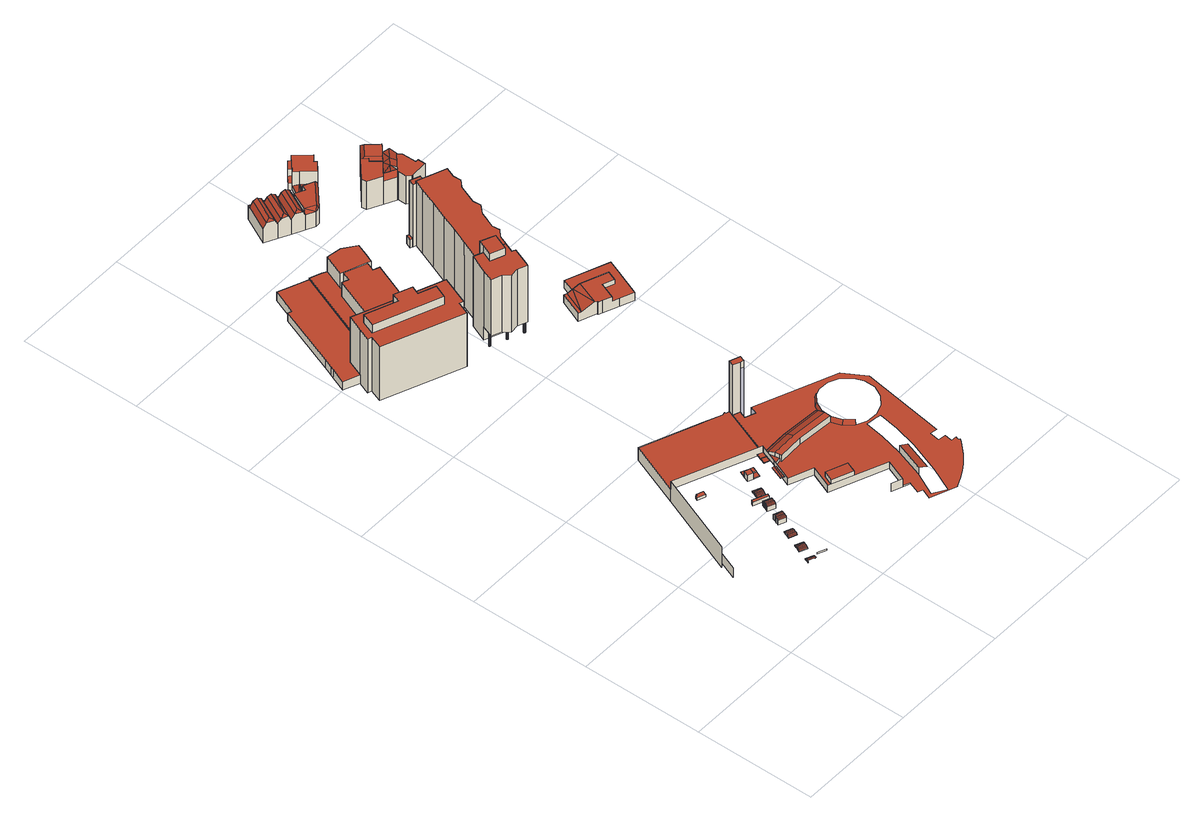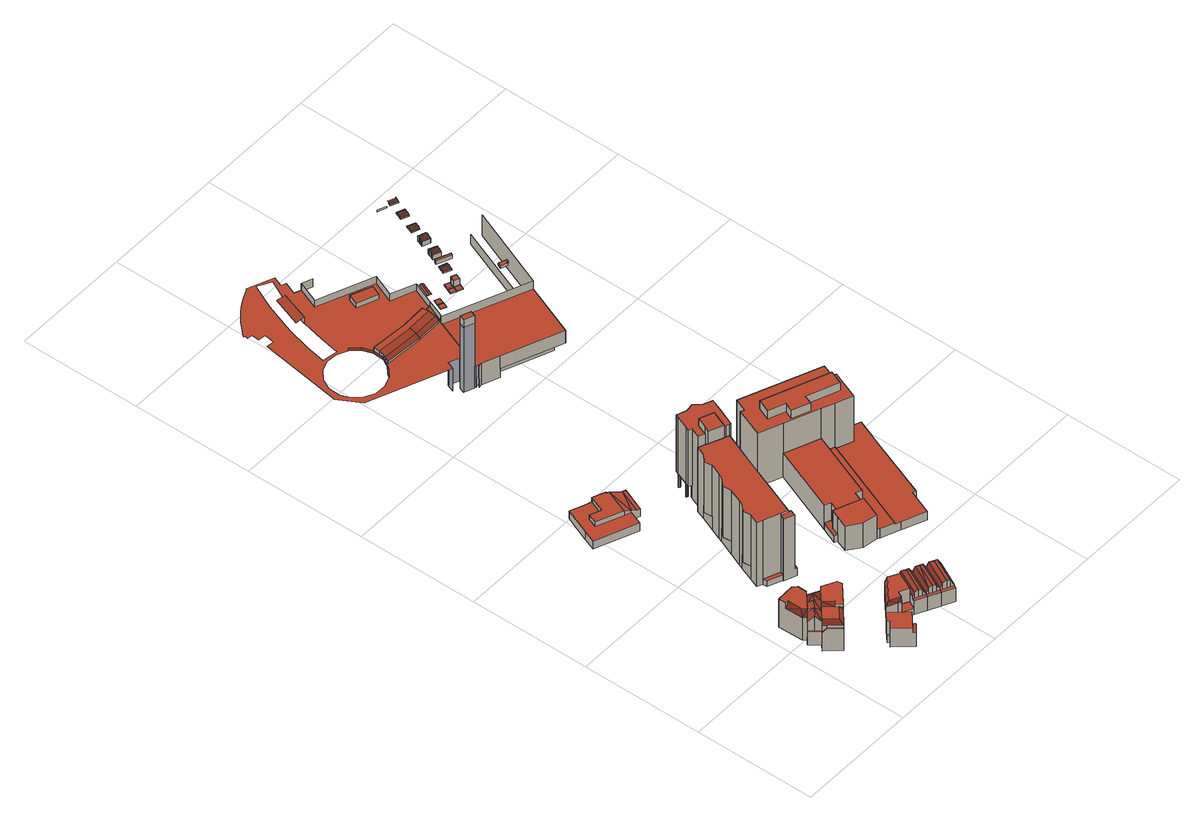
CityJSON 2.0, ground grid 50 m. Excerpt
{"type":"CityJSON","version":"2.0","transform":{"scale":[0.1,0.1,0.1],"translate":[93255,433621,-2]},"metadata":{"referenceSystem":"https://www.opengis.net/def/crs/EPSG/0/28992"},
"CityObjects":{
"building1":{"type":"Building","attributes":{"measuredHeight":21.9},"children":["building1-1","building1-2","building1-3","building1-4","building1-5","building1-6"],"geometry":[{"type":"MultiSurface","lod":"2","boundaries":[[[0,1,2,3]],[[4,2,1,5]],[[6,4,5,7]],[[8,6,7,9]],[[10,8,9,11]],[[1,12,13,5]],[[5,13,14,7]],[[7,14,15,9]],[[9,15,16,11]],[[17,10,11,16]],[[18,19,14,13]],[[19,20,15,14]],[[20,17,16,15]],[[21,22,23,24]],[[22,25,26,23]],[[25,27,28,26]],[[27,29,30,28]],[[31,30,29,32]],[[33,21,24,34]],[[21,33,35,22]],[[36,31,32,37]],[[22,35,38,25]],[[39,36,37,40]],[[25,38,41,27]],[[42,39,40,43]],[[27,41,44,29]],[[29,44,45,32]],[[35,33,34,46]],[[32,45,47,37]],[[48,49,50,51]],[[38,35,46,52]],[[37,47,53,40]],[[41,38,52,54]],[[40,53,55,43]],[[56,42,43,55]],[[44,41,54,57]],[[57,58,45,44]],[[58,59,47,45]],[[59,60,53,47]],[[60,56,55,53]],[[61,62,63,64]],[[62,65,66,63]],[[65,67,68,66]],[[69,70,71,72,73]],[[67,74,75,68]],[[76,75,74,77]],[[78,61,64,79]],[[61,78,80,62]],[[81,76,77,82]],[[62,80,83,65]],[[84,81,82,85]],[[65,83,86,67]],[[87,84,85,88]],[[67,86,89,74]],[[74,89,90,77]],[[80,78,79,91]],[[77,90,92,82]],[[83,80,91,93]],[[82,92,94,85]],[[86,83,93,95]],[[85,94,96,88]],[[97,87,88,96]],[[89,86,95,98]],[[98,99,90,89]],[[99,100,92,90]],[[100,101,94,92]],[[101,97,96,94]],[[102,103,104,105]],[[103,106,107,104]],[[106,108,109,107]],[[110,111,112,113]],[[108,114,115,109]],[[116,115,114,117]],[[111,118,119,112]],[[120,102,105,121]],[[102,120,122,103]],[[123,116,117,124]],[[118,125,126,119]],[[103,122,127,106]],[[128,110,113,129]],[[130,123,124,131]],[[106,127,132,108]],[[118,111,110,128,133,125]],[[134,130,131,135]],[[136,137,138,139]],[[108,132,140,114]],[[114,140,141,117]],[[122,120,121,142]],[[117,141,143,124]],[[127,122,142,144]],[[125,133,145,126]],[[124,143,146,131]],[[132,127,144,147]],[[131,146,148,135]],[[149,134,135,148]],[[140,132,147,150]],[[133,128,129,145]],[[150,151,141,140]],[[151,152,143,141]],[[152,153,146,143]],[[153,149,148,146]],[[154,155,156,157]],[[155,158,159,156]],[[158,160,161,159]],[[160,162,163,161]],[[164,165,166,167]],[[168,163,162,169]],[[170,154,157,171]],[[154,170,172,155]],[[173,168,169,174]],[[155,172,175,158]],[[176,173,174,177]],[[158,175,178,160]],[[179,176,177,180]],[[160,178,181,162]],[[162,181,182,169]],[[172,170,171,183]],[[169,182,184,174]],[[175,172,183,185]],[[174,184,186,177]],[[178,175,185,187]],[[165,188,189,166]],[[177,186,190,180]],[[191,179,180,190]],[[181,178,187,192]],[[189,193,167,166]],[[192,194,182,181]],[[195,164,167,193]],[[194,196,184,182]],[[196,197,186,184]],[[197,191,190,186]],[[198,199,200,201]],[[199,202,203,200]],[[202,204,205,203]],[[204,206,207,205]],[[208,207,206,209]],[[210,198,201,211]],[[188,195,193,189]],[[198,210,212,199]],[[213,208,209,214]],[[199,212,215,202]],[[216,213,214,217]],[[202,215,218,204]],[[219,216,217,220]],[[204,218,221,206]],[[206,221,222,209]],[[212,210,211,223]],[[209,222,224,214]],[[215,212,223,225]],[[214,224,226,217]],[[218,215,225,227]],[[217,226,228,220]],[[69,229,230,70]],[[231,219,220,228]],[[221,218,227,232]],[[232,233,222,221]],[[233,234,224,222]],[[234,235,226,224]],[[235,231,228,226]],[[236,237,238,239]],[[240,236,239,241]],[[237,236,240,242]],[[237,242,243,238]],[[244,245,246,247]],[[242,240,241,243]],[[248,244,247,249]],[[250,251,252,253]],[[251,254,255,252]],[[245,244,248,256]],[[253,252,255,257]],[[245,256,258,246]],[[256,248,249,258]],[[259,260,261,262]],[[263,250,253,257]],[[254,263,257,255]],[[264,259,262,265]],[[266,260,259,264]],[[260,266,267,261]],[[268,269,270]],[[266,264,265,267]],[[269,268,271]],[[69,73,272,273,274]],[[275,276,270,269]],[[275,269,271,277]],[[278,276,275]],[[275,277,278]],[[279,280,281,282,283]],[[284,280,279,285]],[[286,287,288,289]],[[287,290,291,288]],[[292,284,285,293]],[[288,291,294,289]],[[295,296,297,298]],[[299,286,289,294]],[[300,295,298,301]],[[290,299,294,291]],[[295,300,302,296]],[[303,136,139,304]],[[296,302,305,297]],[[306,307,308,309]],[[302,300,301,305]],[[229,310,311,230]],[[281,312,313,282]],[[314,283,282,315]],[[307,316,317,308]],[[282,313,318,319,320,315]],[[321,322,313,312,323]],[[322,324,318,313]],[[319,318,324,325]],[[326,327,315,320]],[[317,328,309,308]],[[315,327,273,272,314]],[[320,319,325,329]],[[330,292,293,331]],[[332,306,309,328]],[[333,334,335,336,337]],[[316,332,328,317]],[[323,338,339,321]],[[329,340,341,326,320]],[[324,342,343,325]],[[229,69,274,344,345,346,347,348,349,310]],[[325,343,340,329]],[[337,350,351,333]],[[273,352,344,274]],[[333,330,331,334]],[[353,303,304,354]],[[322,321,339,355,356,342,324]],[[349,357,358,311,310]],[[359,353,354,360]],[[358,361,362,311]],[[363,359,360,364]],[[365,363,364,366]],[[367,361,358,357]],[[368,365,366,369]],[[361,367,370,362]],[[370,367,357,349,348]],[[371,370,348,347]],[[372,371,347,346]],[[373,374,345,344]],[[375,368,369,372]],[[376,377,373,344,352]],[[372,346,345,374,375]],[[378,377,376,379]],[[380,381,382,383]],[[384,378,379,385]],[[383,382,386,387]],[[355,339,338,388]],[[343,389,390,340]],[[391,341,340,390]],[[392,384,385,393]],[[394,389,343,342,356]],[[395,396,388,338,323,312,281,280,284,292,330,333,351,397,398,399,400,401,402,403,404,405,406,407,408,409,410,411,412,413,414,415,416,417,418,419,420,421,422,423,393,385,379,376,352,273,327,326,341,391,424,425,426,427,428,429,430,431,432,433,434,435,436,437],[438,439,440,441,381,380,442,443,444,445,446,447],[332,316,307,306]],[[448,388,396,449]],[[388,450,356,355]],[[450,388,448,451,425]],[[450,425,394,356]],[[449,396,395,452]],[[425,424,389,394]],[[424,391,390,389]],[[453,426,425,451]],[[454,427,426,453]]],"semantics":{"surfaces":[{"type":"WallSurface"},{"type":"RoofSurface"},{"type":"GroundSurface"},{"type":"ClosureSurface"}],"values":[0,0,0,0,0,1,1,1,1,0,0,0,0,0,0,0,0,0,0,1,0,1,0,1,0,1,1,0,1,0,0,1,0,1,0,0,0,0,0,0,0,0,0,0,0,0,0,1,0,1,0,1,0,1,1,0,1,0,1,0,1,0,0,0,0,0,0,0,0,0,0,0,0,0,0,1,0,0,1,0,0,1,1,0,0,1,1,0,1,0,0,1,0,1,0,0,0,0,0,0,0,0,0,0,0,0,0,0,1,0,1,0,1,0,1,1,0,1,0,1,0,0,1,0,0,1,0,0,0,0,0,0,0,0,0,0,0,0,1,0,1,0,1,0,1,1,0,1,0,1,0,1,0,0,0,0,0,0,0,0,0,1,0,0,0,0,0,0,1,1,0,0,0,0,0,0,1,0,0,0,0,0,1,1,0,0,0,0,0,0,0,1,0,0,0,0,1,0,0,0,0,0,0,0,0,1,0,0,0,0,1,0,0,0,0,0,0,0,0,1,1,1,0,0,0,0,1,0,0,0,0,0,2,0,0,0,3,3,3,0,3,3,3,0,3,1,0,1,0,3,1,1,1,0,1,0,1,0,0,1,1]}}]},
"building1-1":{"type":"BuildingInstallation","parents":["building1"],"geometry":[{"type":"MultiSurface","lod":"2","boundaries":[[[56,42,43,55]],[[59,60,53,47]],[[57,58,45,44]],[[22,25,26,23]],[[27,29,30,28]],[[44,41,54,57]],[[25,27,28,26]],[[41,38,52,54]],[[38,35,46,52]],[[35,33,34,46]],[[21,22,23,24]],[[33,21,24,34]],[[58,59,47,45]],[[31,30,29,32]],[[60,56,55,53]],[[36,31,32,37]],[[42,39,40,43]],[[39,36,37,40]],[[27,41,44,29]],[[37,47,53,40]],[[32,45,47,37]],[[29,44,45,32]],[[25,38,41,27]],[[21,33,35,22]],[[40,53,55,43]],[[22,35,38,25]]],"semantics":{"surfaces":[{"type":"WallSurface"},{"type":"RoofSurface"}],"values":[0,0,0,0,0,0,0,0,0,0,0,0,0,0,0,0,0,0,1,1,1,1,1,1,1,1]}}]},
"building1-2":{"type":"BuildingInstallation","parents":["building1"],"geometry":[{"type":"MultiSurface","lod":"2","boundaries":[[[101,97,96,94]],[[99,100,92,90]],[[76,75,74,77]],[[83,80,91,93]],[[80,78,79,91]],[[100,101,94,92]],[[67,74,75,68]],[[89,86,95,98]],[[61,62,63,64]],[[81,76,77,82]],[[98,99,90,89]],[[65,67,68,66]],[[86,83,93,95]],[[78,61,64,79]],[[87,84,85,88]],[[62,65,66,63]],[[84,81,82,85]],[[97,87,88,96]],[[65,83,86,67]],[[62,80,83,65]],[[85,94,96,88]],[[82,92,94,85]],[[74,89,90,77]],[[67,86,89,74]],[[61,78,80,62]],[[77,90,92,82]]],"semantics":{"surfaces":[{"type":"WallSurface"},{"type":"RoofSurface"}],"values":[0,0,0,0,0,0,0,0,0,0,0,0,0,0,0,0,0,0,1,1,1,1,1,1,1,1]}}]},
"building1-3":{"type":"BuildingInstallation","parents":["building1"],"geometry":[{"type":"MultiSurface","lod":"2","boundaries":[[[130,123,124,131]],[[116,115,114,117]],[[103,106,107,104]],[[149,134,135,148]],[[150,151,141,140]],[[127,122,142,144]],[[153,149,148,146]],[[152,153,146,143]],[[140,132,147,150]],[[123,116,117,124]],[[151,152,143,141]],[[108,114,115,109]],[[106,108,109,107]],[[132,127,144,147]],[[122,120,121,142]],[[120,102,105,121]],[[134,130,131,135]],[[102,103,104,105]],[[131,146,148,135]],[[124,143,146,131]],[[117,141,143,124]],[[114,140,141,117]],[[108,132,140,114]],[[106,127,132,108]],[[103,122,127,106]],[[102,120,122,103]]],"semantics":{"surfaces":[{"type":"WallSurface"},{"type":"RoofSurface"}],"values":[0,0,0,0,0,0,0,0,0,0,0,0,0,0,0,0,0,0,1,1,1,1,1,1,1,1]}}]},
"building1-4":{"type":"BuildingInstallation","parents":["building1"],"geometry":[{"type":"MultiSurface","lod":"2","boundaries":[[[197,191,190,186]],[[176,173,174,177]],[[172,170,171,183]],[[196,197,186,184]],[[154,155,156,157]],[[179,176,177,180]],[[158,160,161,159]],[[175,172,183,185]],[[191,179,180,190]],[[181,178,187,192]],[[194,196,184,182]],[[168,163,162,169]],[[160,162,163,161]],[[178,175,185,187]],[[155,158,159,156]],[[170,154,157,171]],[[173,168,169,174]],[[192,194,182,181]],[[158,175,178,160]],[[160,178,181,162]],[[177,186,190,180]],[[154,170,172,155]],[[169,182,184,174]],[[162,181,182,169]],[[155,172,175,158]],[[174,184,186,177]]],"semantics":{"surfaces":[{"type":"WallSurface"},{"type":"RoofSurface"}],"values":[0,0,0,0,0,0,0,0,0,0,0,0,0,0,0,0,0,0,1,1,1,1,1,1,1,1]}}]},
"building1-5":{"type":"BuildingInstallation","parents":["building1"],"geometry":[{"type":"MultiSurface","lod":"2","boundaries":[[[219,216,217,220]],[[212,210,211,223]],[[233,234,224,222]],[[204,206,207,205]],[[208,207,206,209]],[[232,233,222,221]],[[221,218,227,232]],[[215,212,223,225]],[[210,198,201,211]],[[202,204,205,203]],[[218,215,225,227]],[[235,231,228,226]],[[198,199,200,201]],[[231,219,220,228]],[[213,208,209,214]],[[216,213,214,217]],[[234,235,226,224]],[[199,202,203,200]],[[214,224,226,217]],[[217,226,228,220]],[[198,210,212,199]],[[202,215,218,204]],[[204,218,221,206]],[[209,222,224,214]],[[206,221,222,209]],[[199,212,215,202]]],"semantics":{"surfaces":[{"type":"WallSurface"},{"type":"RoofSurface"}],"values":[0,0,0,0,0,0,0,0,0,0,0,0,0,0,0,0,0,0,1,1,1,1,1,1,1,1]}}]},
"building1-6":{"type":"BuildingInstallation","parents":["building1"],"geometry":[{"type":"MultiSurface","lod":"2","boundaries":[[[275,277,278]],[[268,269,270]],[[278,276,275]],[[269,268,271]],[[275,276,270,269]],[[275,269,271,277]]],"semantics":{"surfaces":[{"type":"WallSurface"},{"type":"RoofSurface"}],"values":[0,0,0,0,1,1]}}]},
"building2":{"type":"Building","attributes":{"measuredHeight":29.9,"yearOfConstruction":2011},"address":[{"CountryName":"Nederland","LocalityName":"Rotterdam","ThoroughfareNumber":"111","ThoroughfareName":"Zuidplein","PostalCode":"3083CN"}],"children":["building2-1","building2-2","building2-3","building2-4"]},
"building2-1":{"type":"BuildingPart","parents":["building2"],"geometry":[{"type":"Solid","lod":"2","boundaries":[[[[455,456,457,458]],[[459,460,461,462,463]],[[464,465,466,467,468]],[[469,461,460,470]],[[471,472,455,458,473]],[[474,475,476,477,478]],[[478,473,458,474]],[[479,480,481,482]],[[456,479,482,457]],[[463,472,471,459]],[[465,483,484,466]],[[474,484,483,475]],[[485,486,469,470,487]],[[487,477,476,485]],[[484,474,458,457,482,481,467,466]],[[478,477,487,470,460,459,471,473]],[[488,464,468,489,490,491,492,493,462,461,469,486,494,495]],[[464,488,483,465]],[[475,483,488,495]],[[485,476,494,486]],[[462,493,472,463]],[[455,472,493,492]],[[492,491,456,455]],[[491,490,479,456]],[[480,489,468,467,481]],[[476,475,495,494]],[[490,489,480,479]]]],"semantics":{"surfaces":[{"type":"WallSurface"},{"type":"RoofSurface"},{"type":"GroundSurface"},{"type":"ClosureSurface"}],"values":[[0,0,0,0,0,0,0,0,0,0,0,0,0,0,1,1,2,3,3,3,3,3,3,3,3,3,3]]}}]},
"building2-2":{"type":"BuildingPart","parents":["building2"],"geometry":[{"type":"Solid","lod":"2","boundaries":[[[[465,483,488,464]],[[496,486,485,497]],[[497,465,464,496]],[[485,476,475,483,465,497]],[[486,496,464,488,495,494]],[[494,495,475,476]],[[495,488,483,475]],[[486,494,476,485]]]],"semantics":{"surfaces":[{"type":"ClosureSurface"},{"type":"WallSurface"},{"type":"RoofSurface"},{"type":"GroundSurface"}],"values":[[0,1,1,2,3,0,0,0]]}}]},
"building2-3":{"type":"BuildingPart","parents":["building2"],"geometry":[{"type":"Solid","lod":"2","boundaries":[[[[462,498,499,463]],[[500,501,502,503]],[[501,504,505,502]],[[504,506,507,505]],[[506,508,509,507]],[[510,511,512,513,514,515,516]],[[514,517,518,515]],[[519,500,503,520]],[[516,521,522,510]],[[517,519,520,518]],[[512,499,498,513]],[[523,509,508,524]],[[520,503,502,505,507,509,523,525,521,516,515,518]],[[456,455,472,463,499,512,511,510,522,480,479]],[[462,493,492,491,490,489,526,527,524,508,506,504,501,500,519,517,514,513,498]],[[463,472,493,462]],[[489,480,522,521,526]],[[479,480,489,490]],[[521,525,527,526]],[[525,523,524,527]],[[455,456,491,492]],[[492,493,472,455]],[[456,479,490,491]]]],"semantics":{"surfaces":[{"type":"WallSurface"},{"type":"RoofSurface"},{"type":"GroundSurface"},{"type":"ClosureSurface"}],"values":[[0,0,0,0,0,0,0,0,0,0,0,0,1,1,2,3,3,3,3,3,3,3,3]]}}]},
"building2-4":{"type":"BuildingPart","parents":["building2"],"geometry":[{"type":"Solid","lod":"2","boundaries":[[[[528,529,530,531]],[[532,533,534,468,467]],[[535,522,521,525,536]],[[537,481,480,522,535]],[[467,481,537,532]],[[538,539,540,541]],[[533,542,543,534]],[[544,528,531,545]],[[546,523,524,547,548]],[[525,523,546,536]],[[549,550,551,552]],[[553,554,555,556]],[[545,557,558,544]],[[556,558,557,553]],[[559,560,561,562]],[[542,559,562,543]],[[541,548,547,538]],[[554,551,550,555]],[[529,549,552,530]],[[560,540,539,561]],[[532,537,535,536,546,548,541,540,560,559,542,533],[528,544,558,556,555,550,549,529]],[[530,552,551,554,553,557,545,531]],[[543,562,561,539,538,547,524,527,526,489,468,534]],[[526,527,525,521]],[[481,467,468,489,480]],[[527,524,523,525]],[[522,480,489,526,521]]]],"semantics":{"surfaces":[{"type":"WallSurface"},{"type":"RoofSurface"},{"type":"GroundSurface"},{"type":"ClosureSurface"}],"values":[[0,0,0,0,0,0,0,0,0,0,0,0,0,0,0,0,0,0,0,0,1,1,2,3,3,3,3]]}}]},
"building3":{"type":"Building","attributes":{"measuredHeight":40.85,"yearOfConstruction":1978},"address":[{"CountryName":"Nederland","LocalityName":"Rotterdam","ThoroughfareNumber":"405-481","ThoroughfareName":"Zuidplein Hoog","PostalCode":"3083BE"}],"children":["building3-1"]},
"building3-1":{"type":"BuildingPart","attributes":{"measuredHeight":35.2},"parents":["building3"],"geometry":[{"type":"Solid","lod":"2","boundaries":[[[[345,344,352,563,564,565]],[[566,567,568,569,570]],[[571,572,563,352,376]],[[571,569,568,572]],[[564,567,566,565]],[[572,568,567,564,563]],[[573,574,377,373,374]],[[574,573,566,570]],[[570,569,571,376,377,574]],[[374,373,344,345]],[[345,565,566,573,374]],[[352,344,373,377,376]]]],"semantics":{"surfaces":[{"type":"WallSurface"},{"type":"RoofSurface"},{"type":"GroundSurface"},{"type":"ClosureSurface"}],"values":[[0,0,0,0,0,1,2,3,3,3,3,3]]}}]},
"building4":{"type":"Building","attributes":{"measuredHeight":37.04,"yearOfConstruction":1990},"address":[{"CountryName":"Nederland","LocalityName":"Rotterdam","ThoroughfareNumber":"380-552","ThoroughfareName":"Wevershoekstraat","PostalCode":"3083CZ"}],"children":["building4-1","building4-2","building4-3","building4-4"]},
"building4-1":{"type":"BuildingPart","attributes":{"measuredHeight":37.04},"parents":["building4"],"geometry":[{"type":"Solid","lod":"2","boundaries":[[[[575,576,577,578]],[[579,580,575,578,581,582]],[[583,580,579,584]],[[576,585,586,587,588,577]],[[585,589,590,586]],[[589,583,584,590]],[[580,583,589,585,576,575]],[[591,592,593,594,595,596]],[[587,586,590,592,591]],[[588,596,595,581,578,577]],[[584,579,582,594,593]],[[595,594,582,581]],[[593,592,590,584]],[[591,596,588,587]]]],"semantics":{"surfaces":[{"type":"WallSurface"},{"type":"RoofSurface"},{"type":"GroundSurface"},{"type":"ClosureSurface"}],"values":[[0,0,0,0,0,0,1,2,3,3,3,3,3,3]]}}]},
"building4-2":{"type":"BuildingPart","attributes":{"measuredHeight":31.06},"parents":["building4"],"geometry":[{"type":"Solid","lod":"2","boundaries":[[[[597,598,599]],[[600,601,602]],[[603,604,605]],[[606,607,603,605]],[[608,609,601,600]],[[610,611,597,599]],[[599,612,613,614,610]],[[597,611,615,616,617]],[[616,615,608,600,618]],[[601,609,619,620,621]],[[605,622,620,619,606]],[[623,624,603,607,625]],[[626,627,614,613,628]],[[629,630,631,632,633,634]],[[633,635,636,634]],[[637,638,639,640,641]],[[635,642,643,636]],[[642,638,637,643]],[[621,644,602,601]],[[644,618,600,602]],[[624,645,604,603]],[[631,646,647,648,632]],[[649,647,646,650]],[[617,651,598,597]],[[651,612,599,598]],[[645,622,605,604]],[[629,637,641,630]],[[652,581,578,653]],[[623,625,654,655,656]],[[650,657,656,655,649]],[[658,657,650,659]],[[660,627,626,661]],[[588,626,628,577]],[[640,639,662,663,664]],[[662,665,666,663]],[[665,667,668,666]],[[667,669,670,668]],[[669,671,672,670]],[[652,653,672,671,673,674]],[[673,675,676,674]],[[664,658,659,640]],[[657,658,664,663,666,668,670,672,653,578,577,628,613,612,651,617,616,618,644,621,620,622,645,624,623,656]],[[587,661,626,588]],[[581,652,674,676,582]],[[659,650,646,631,630,641,640]],[[634,636,643,637,629]],[[614,627,660,591,596,595,594,675,673,671,669,667,665,662,639,638,642,635,633,632,648,677,654,625,607,606,619,609,608,615,611,610]],[[654,677,649,655]],[[677,648,647,649]],[[591,660,661,587]],[[596,591,587,588]],[[581,595,596,588,577,578]],[[594,595,581,582]],[[675,594,582,676]]]],"semantics":{"surfaces":[{"type":"OuterCeilingSurface"},{"type":"WallSurface"},{"type":"RoofSurface"},{"type":"GroundSurface"},{"type":"ClosureSurface"}],"values":[[0,0,0,1,1,1,1,1,1,1,1,1,1,1,1,1,1,1,1,1,1,1,1,1,1,1,1,1,1,1,1,1,1,1,1,1,1,1,1,1,1,2,2,2,2,2,3,4,4,4,4,4,4,4]]}}]},
"building4-3":{"type":"BuildingPart","attributes":{"measuredHeight":2.63},"parents":["building4"],"geometry":[{"type":"Solid","lod":"2","boundaries":[[[[677,654,655,649]],[[654,678,679,655]],[[678,648,647,679]],[[655,679,647,649]],[[654,677,648,678]],[[648,677,649,647]]]],"semantics":{"surfaces":[{"type":"ClosureSurface"},{"type":"WallSurface"},{"type":"RoofSurface"},{"type":"GroundSurface"}],"values":[[0,1,1,2,3,0]]}}]},
"building4-4":{"type":"BuildingPart","attributes":{"measuredHeight":33.72},"parents":["building4"],"geometry":[{"type":"Solid","lod":"2","boundaries":[[[[680,681,682,683,684,685,686,687,688,689,690,691,692,693,694],[695,696,697,698,699,700,701,702,703,704],[705,706,707,708,709,710,711,712,713,714],[715,716,717,718,719,720,721,722,723,724],[725,726,727,728,729,730,731,732,733,734]],[[661,735,736,684,737,660]],[[738,739,701,700]],[[740,741,720,719]],[[741,742,721,720]],[[742,743,722,721]],[[744,745,714,713]],[[745,746,705,714]],[[743,747,723,722]],[[747,748,724,723]],[[748,749,715,724]],[[749,750,716,715]],[[750,751,717,716]],[[751,752,718,717]],[[752,740,719,718]],[[753,754,707,706]],[[755,756,709,708]],[[757,758,711,710]],[[759,744,713,712]],[[760,761,726,725]],[[761,762,727,726]],[[763,764,731,730]],[[765,766,729,728]],[[766,763,730,729]],[[767,768,733,732]],[[769,770,698,697]],[[771,772,703,702]],[[773,769,697,696]],[[774,775,683,682]],[[775,737,684,683]],[[586,735,661,587]],[[764,767,732,731]],[[768,776,734,733]],[[770,777,699,698]],[[778,779,686,685]],[[779,780,687,686]],[[780,781,688,687]],[[777,738,700,699]],[[739,771,702,701]],[[782,783,695,704]],[[783,773,696,695]],[[784,785,691,690]],[[786,787,694,693]],[[787,788,680,694]],[[789,790,676,675,791]],[[791,792,793,789]],[[582,676,790,579]],[[794,784,690,689]],[[785,795,692,691]],[[788,796,681,680]],[[796,774,682,681]],[[736,778,685,684]],[[781,794,689,688]],[[693,797,793,792,786]],[[795,797,693,692]],[[772,782,704,703]],[[746,753,706,705]],[[754,755,708,707]],[[756,757,710,709]],[[758,759,712,711]],[[776,760,725,734]],[[762,765,728,727]],[[795,785,784,794,781,780,779,778,736,735,586,590,584,579,790,789,793,797]],[[594,593,592,591,660,737,775,774,796,788,787,786,792,791,675]],[[744,759,758,757,756,755,754,753,746,745]],[[783,782,772,771,739,738,777,770,769,773]],[[776,768,767,764,763,766,765,762,761,760]],[[740,752,751,750,749,748,747,743,742,741]],[[584,593,594,582,579]],[[590,586,587,591,592]],[[594,675,676,582]],[[660,591,587,661]],[[592,593,584,590]]]],"semantics":{"surfaces":[{"type":"OuterCeilingSurface"},{"type":"WallSurface"},{"type":"RoofSurface"},{"type":"GroundSurface"},{"type":"ClosureSurface"}],"values":[[0,1,1,1,1,1,1,1,1,1,1,1,1,1,1,1,1,1,1,1,1,1,1,1,1,1,1,1,1,1,1,1,1,1,1,1,1,1,1,1,1,1,1,1,1,1,1,1,1,1,1,1,1,1,1,1,1,1,1,1,1,1,2,3,3,3,3,3,4,4,4,4,4]]}}]},
"building5":{"type":"Building","attributes":{"measuredHeight":10.24,"yearOfConstruction":1910},"address":[{"CountryName":"Nederland","LocalityName":"Rotterdam","ThoroughfareNumber":"71-71","ThoroughfareName":"Wevershoekstraat","PostalCode":"3081PD"}],"geometry":[{"type":"Solid","lod":"2","boundaries":[[[[798,799,800,801]],[[802,803,804,805]],[[806,807,808,809]],[[805,804,807,806]],[[810,811,803,802]],[[812,813,814,815,816,817,818]],[[812,818,810,802]],[[814,813,805,806]],[[815,814,806,809]],[[813,812,802,805]],[[817,801,800,811,810,818]],[[798,801,817,816]],[[799,798,816,815,809,808]],[[811,800,799,808,807,803]],[[807,804,803]]]],"semantics":{"surfaces":[{"type":"GroundSurface"},{"type":"RoofSurface"},{"type":"WallSurface"}],"values":[[0,1,1,1,1,1,2,2,2,2,2,2,2,2,1]]}}]},
"building6":{"type":"Building","attributes":{"measuredHeight":10.15,"yearOfConstruction":1910},"address":[{"CountryName":"Nederland","LocalityName":"Rotterdam","ThoroughfareNumber":"69-69","ThoroughfareName":"Wevershoekstraat","PostalCode":"3081PD"}],"geometry":[{"type":"Solid","lod":"2","boundaries":[[[[819,820,799,798]],[[821,822,823,824]],[[825,826,827,828]],[[809,808,826,825]],[[829,816,815,830,831,832,833]],[[821,828,827]],[[821,827,822]],[[830,815,809,825]],[[831,830,825,828]],[[832,831,828,821]],[[833,832,821,824]],[[815,816,798,799,808,809]],[[819,798,816,829]],[[820,819,829,833,824,823]],[[799,820,823,822,826,808]],[[822,827,826]]]],"semantics":{"surfaces":[{"type":"GroundSurface"},{"type":"RoofSurface"},{"type":"WallSurface"}],"values":[[0,1,1,1,1,1,1,2,2,2,2,2,2,2,2,1]]}}]},
"building7":{"type":"Building","attributes":{"measuredHeight":10.17,"yearOfConstruction":1910},"address":[{"CountryName":"Nederland","LocalityName":"Rotterdam","ThoroughfareNumber":"67-67","ThoroughfareName":"Wevershoekstraat","PostalCode":"3081PD"}],"geometry":[{"type":"Solid","lod":"2","boundaries":[[[[834,835,820,819]],[[836,837,838,839]],[[840,841,837,836]],[[842,843,841,840]],[[824,823,843,842]],[[844,829,833,845,846,847,848]],[[845,833,824,842]],[[846,845,842,840]],[[847,846,840,836]],[[848,847,836,839]],[[833,829,819,820,823,824]],[[834,819,829,844]],[[844,848,839,838,835,834]],[[838,837,843,823,820,835]],[[837,841,843]]]],"semantics":{"surfaces":[{"type":"GroundSurface"},{"type":"RoofSurface"},{"type":"WallSurface"}],"values":[[0,1,1,1,1,1,2,2,2,2,2,2,2,2,1]]}}]},
"building8":{"type":"Building","attributes":{"measuredHeight":6.06,"yearOfConstruction":2002},"address":[{"CountryName":"Nederland","LocalityName":"Rotterdam","ThoroughfareNumber":"109","ThoroughfareName":"Zuidplein","PostalCode":"3083CN"}],"geometry":[{"type":"Solid","lod":"2","boundaries":[[[[849,850,851,852]],[[850,853,854,851]],[[855,856,857,858]],[[859,860,861,862]],[[852,863,864,865,866,849]],[[867,868,869,870]],[[871,854,853,872]],[[872,873,874,875,876,871]],[[877,874,873,878]],[[879,869,868,880,881,882]],[[856,869,879,857]],[[880,866,865,881]],[[883,877,878,884]],[[885,883,884,886]],[[860,876,875,861]],[[858,859,862,855]],[[886,867,870,885]],[[879,864,863]],[[879,882,864]],[[857,879,863]],[[881,865,864,882]],[[875,874,877,883,885,870,869,856,855,862,861]],[[876,860,859,858,857,863,852,851,854,871]],[[878,873,872,853,850,849,866,880,868,867,886,884]]]],"semantics":{"surfaces":[{"type":"WallSurface"},{"type":"RoofSurface"},{"type":"GroundSurface"}],"values":[[0,0,0,0,0,0,0,0,0,0,0,0,0,0,0,0,0,1,1,1,1,1,1,2]]}}]},
"building9":{"type":"Building","attributes":{"measuredHeight":9.38,"yearOfConstruction":1910},"address":[{"CountryName":"Nederland","LocalityName":"Rotterdam","ThoroughfareNumber":"65-65","ThoroughfareName":"Wevershoekstraat","PostalCode":"3081PD"}],"children":["building9-1","building9-2"]},
"building9-1":{"type":"BuildingPart","parents":["building9"],"geometry":[{"type":"Solid","lod":"2","boundaries":[[[[887,888,889,890,891,892,893,834,894,895,896]],[[897,898,899,900]],[[901,902,903,904,905,906,907]],[[902,901,893,892]],[[900,899,889,888]],[[899,908,890,889]],[[890,908,904,903,891]],[[909,910,911]],[[909,912,910]],[[898,909,911]],[[899,911,908]],[[898,911,899]],[[906,910,894,834,907]],[[911,910,906,905]],[[905,904,908,911]],[[834,893,901,907]],[[895,894,910,912]],[[896,909,898,897,887]],[[896,895,912,909]],[[897,900,888,887]],[[903,902,892,891]]]],"semantics":{"surfaces":[{"type":"GroundSurface"},{"type":"RoofSurface"},{"type":"ClosureSurface"},{"type":"WallSurface"}],"values":[[0,1,1,2,2,2,2,1,1,1,1,1,3,3,3,3,3,3,3,3,2]]}}]},
"building9-2":{"type":"BuildingPart","parents":["building9"],"geometry":[{"type":"Solid","lod":"2","boundaries":[[[[892,891,890,889,888,913,914,835,893]],[[915,916,917]],[[918,916,915,919]],[[920,921,922,923,916,918]],[[892,893,901,902]],[[891,892,902,903]],[[889,890,908,899]],[[888,889,899,900]],[[916,923,917]],[[917,923,924]],[[919,925,918]],[[925,926,920]],[[918,925,920]],[[903,902,921,920]],[[902,901,922,921]],[[926,925,899,908,904]],[[900,899,925,919]],[[904,903,920,926]],[[915,917,914,913]],[[917,924,835,914]],[[922,901,893,835,924,923]],[[888,900,919,915,913]],[[904,908,890,891,903]]]],"semantics":{"surfaces":[{"type":"GroundSurface"},{"type":"RoofSurface"},{"type":"ClosureSurface"},{"type":"WallSurface"}],"values":[[0,1,1,1,2,2,2,2,1,1,1,1,1,3,3,3,3,3,3,3,3,3,2]]}}]},
"building10":{"type":"Building","attributes":{"measuredHeight":9.11,"yearOfConstruction":1923},"address":[{"CountryName":"Nederland","LocalityName":"Rotterdam","ThoroughfareNumber":"167-167","ThoroughfareName":"Millinxstraat","PostalCode":"3081PL"}],"geometry":[{"type":"Solid","lod":"2","boundaries":[[[[927,928,887,896,895,929,930,931]],[[932,933,934,935]],[[936,937,938,939,940,941,942,943,944]],[[945,946,947,948]],[[943,934,948,947,944]],[[935,934,943,942]],[[934,933,945,948]],[[931,941,940,949,927]],[[940,939,950,949]],[[951,950,939,938]],[[942,941,931,930,932,935]],[[928,927,949,952]],[[952,951,938,937,887,928]],[[896,936,944,947,895]],[[947,946,929,895]],[[937,936,896,887]],[[933,932,930,929,946,945]],[[949,950,951,952]]]],"semantics":{"surfaces":[{"type":"GroundSurface"},{"type":"RoofSurface"},{"type":"WallSurface"}],"values":[[0,1,1,1,2,2,2,2,2,2,2,2,2,2,2,2,2,1]]}}]},
"building11":{"type":"Building","attributes":{"measuredHeight":13.52,"yearOfConstruction":1927},"address":[{"CountryName":"Nederland","LocalityName":"Rotterdam","ThoroughfareNumber":"63-63","ThoroughfareName":"Wevershoekstraat","PostalCode":"3081PC"}],"geometry":[{"type":"Solid","lod":"2","boundaries":[[[[953,954,955,956,957]],[[958,959,960,961,962,963,964]],[[965,966,958]],[[958,966,959]],[[965,967,966]],[[966,967,968]],[[966,968,961,960]],[[963,962,955,954]],[[962,961,968,967,956,955]],[[957,956,967,965]],[[965,958,964,953,957]],[[964,963,954,953]],[[960,959,966]]]],"semantics":{"surfaces":[{"type":"GroundSurface"},{"type":"RoofSurface"},{"type":"WallSurface"}],"values":[[0,1,1,1,1,1,2,2,2,2,2,2,2]]}}]},
"building12":{"type":"Building","attributes":{"measuredHeight":13.29,"yearOfConstruction":1927},"address":[{"CountryName":"Nederland","LocalityName":"Rotterdam","ThoroughfareNumber":"61-61","ThoroughfareName":"Wevershoekstraat","PostalCode":"3081PC"}],"geometry":[{"type":"Solid","lod":"2","boundaries":[[[[969,970,971,972,973,974,975]],[[976,977,978]],[[979,977,980,981]],[[982,983,984,985,986]],[[987,979,988,989,990,991]],[[992,978,993]],[[976,978,992]],[[978,994,993]],[[995,996,979]],[[979,996,977]],[[987,995,979]],[[996,994,977]],[[977,994,978]],[[984,983,995,987]],[[985,984,987,991]],[[990,989,969,975]],[[986,985,991,990,975,974]],[[989,988,981,980,976,992,997,970,969]],[[997,998,971,970]],[[995,983,982,973,972,996]],[[993,994,996,972,971,998]],[[974,973,982,986]],[[980,977,976]],[[988,979,981]],[[992,993,998,997]]]],"semantics":{"surfaces":[{"type":"GroundSurface"},{"type":"RoofSurface"},{"type":"WallSurface"}],"values":[[0,1,1,1,1,1,1,1,1,1,1,1,1,2,2,2,2,2,2,2,2,2,2,2,1]]}}]},
"building13":{"type":"Building","attributes":{"measuredHeight":13.62,"yearOfConstruction":1927},"address":[{"CountryName":"Nederland","LocalityName":"Rotterdam","ThoroughfareNumber":"59-59","ThoroughfareName":"Wevershoekstraat","PostalCode":"3081PC"}],"geometry":[{"type":"Solid","lod":"2","boundaries":[[[[999,1000,1001,1002,1003,1004,970,969,1005]],[[1006,1007,1008]],[[1006,1009,1007]],[[1010,1008,1011]],[[1010,1006,1008]],[[1012,1013,999,1005,1006,1010]],[[1014,1015,1001,1000]],[[1013,1014,1000,999]],[[1015,1016,1002,1001]],[[1017,1018,1004,1003]],[[1016,1017,1003,1002]],[[1018,1019,970,1004]],[[1007,1009,969,970,1019]],[[1005,969,1009,1006]],[[1012,1010,1011]],[[1017,1016,1015,1014,1013,1012,1011,1008,1007,1019,1018]]]],"semantics":{"surfaces":[{"type":"GroundSurface"},{"type":"RoofSurface"},{"type":"WallSurface"}],"values":[[0,1,1,1,1,2,2,2,2,2,2,2,2,2,2,1]]}}]},
"building14":{"type":"Building","attributes":{"measuredHeight":13.52,"yearOfConstruction":1927},"address":[{"CountryName":"Nederland","LocalityName":"Rotterdam","ThoroughfareNumber":"182-182","ThoroughfareName":"Millinxstraat","PostalCode":"3081PZ"}],"geometry":[{"type":"Solid","lod":"2","boundaries":[[[[1020,1021,1022,957,956]],[[1023,1024,1025,1026,1027]],[[1028,967,1023,1027]],[[1029,1030,1031,1032]],[[1033,1029,1032,1034]],[[1026,1035,1036,1028,1027]],[[1034,1032,1036,1035]],[[1032,1031,1028,1036]],[[956,967,1028,1031,1030,1020]],[[1029,1033,1021,1020,1030]],[[965,957,1022,1025,1024]],[[1033,1034,1035,1026,1025,1022,1021]],[[965,967,956,957]],[[1024,1023,967,965]]]],"semantics":{"surfaces":[{"type":"GroundSurface"},{"type":"RoofSurface"},{"type":"WallSurface"}],"values":[[0,1,1,1,1,1,2,2,2,2,2,2,2,1]]}}]}
},
"vertices":[
[265,139,159],[266,143,159],[266,143,150],[265,139,150],[268,147,150],[268,147,159],[270,151,150],[270,151,158],[271,155,150],[271,155,156],[273,159,150],[273,159,154],[297,131,159],[298,135,159],[300,139,158],[301,143,156],[303,146,154],[303,146,150],[298,135,150],[300,139,150],[301,143,150],[287,197,154],[289,201,156],[289,201,150],[287,197,150],[290,205,158],[290,205,150],[292,209,159],[292,209,150],[294,213,159],[294,213,150],[296,217,150],[296,217,159],[318,185,154],[318,185,150],[319,188,156],[297,221,150],[297,221,158],[321,192,158],[299,225,150],[299,225,156],[322,196,159],[300,229,150],[300,229,154],[324,201,159],[326,205,159],[319,188,150],[327,209,158],[353,130,150],[319,144,150],[319,144,158],[353,130,158],[321,192,150],[329,213,156],[322,196,150],[330,216,154],[330,216,150],[324,201,150],[326,205,150],[327,209,150],[329,213,150],[315,267,154],[317,270,156],[317,270,150],[315,267,150],[318,274,158],[318,274,150],[320,278,159],[320,278,150],[273,758,111],[273,758,51],[136,419,51],[136,419,150],[273,758,150],[322,282,159],[322,282,150],[323,287,150],[323,287,159],[346,255,154],[346,255,150],[347,258,156],[325,291,150],[325,291,158],[349,262,158],[327,295,150],[327,295,156],[350,266,159],[328,298,150],[328,298,154],[352,270,159],[354,275,159],[347,258,150],[355,279,158],[349,262,150],[357,283,156],[350,266,150],[358,286,154],[358,286,150],[352,270,150],[354,275,150],[355,279,150],[357,283,150],[343,337,172],[344,340,174],[344,340,150],[343,337,150],[346,344,176],[346,344,150],[347,348,177],[347,348,150],[259,629,162],[263,638,162],[263,638,150],[259,629,150],[349,353,177],[349,353,150],[351,357,150],[351,357,177],[268,636,162],[268,636,150],[373,325,172],[373,325,150],[375,328,174],[353,361,150],[353,361,176],[270,642,162],[270,642,150],[376,332,176],[291,616,162],[291,616,150],[354,365,150],[354,365,174],[378,336,177],[297,632,162],[355,368,150],[355,368,172],[377,937,6],[159,386,6],[159,386,51],[377,937,51],[379,340,177],[381,345,177],[375,328,150],[383,349,176],[376,332,150],[297,632,150],[384,353,174],[378,336,150],[386,356,172],[386,356,150],[379,340,150],[381,345,150],[383,349,150],[384,353,150],[370,407,172],[371,410,174],[371,410,150],[370,407,150],[373,414,176],[373,414,150],[374,418,177],[374,418,150],[376,422,177],[376,422,150],[365,474,150],[360,464,150],[360,464,167],[365,474,167],[378,427,150],[378,427,177],[400,394,172],[400,394,150],[401,398,174],[380,431,150],[380,431,176],[403,402,176],[381,435,150],[381,435,174],[405,406,177],[382,438,150],[382,438,172],[406,410,177],[408,414,177],[401,398,150],[410,419,176],[403,402,150],[411,422,174],[405,406,150],[419,440,150],[419,440,167],[413,426,172],[413,426,150],[406,410,150],[423,450,167],[408,414,150],[423,450,150],[410,419,150],[411,422,150],[398,476,154],[400,480,156],[400,480,150],[398,476,150],[401,484,158],[401,484,150],[403,488,159],[403,488,150],[404,492,159],[404,492,150],[406,496,150],[406,496,159],[428,464,154],[428,464,150],[430,468,156],[408,500,150],[408,500,158],[431,471,158],[409,504,150],[409,504,156],[433,475,159],[411,508,150],[411,508,154],[435,480,159],[436,484,159],[430,468,150],[438,488,158],[431,471,150],[440,492,156],[433,475,150],[441,495,154],[359,972,111],[359,972,51],[441,495,150],[435,480,150],[436,484,150],[438,488,150],[440,492,150],[440,553,180],[448,574,180],[448,574,150],[440,553,150],[461,544,180],[461,544,150],[470,566,180],[470,566,150],[450,578,154],[458,598,154],[458,598,150],[450,578,150],[471,569,154],[471,569,150],[473,564,150],[464,543,150],[464,543,154],[473,564,154],[485,535,150],[485,535,154],[479,589,154],[493,555,154],[479,589,150],[474,568,153],[481,588,153],[481,588,150],[474,568,150],[493,555,150],[495,560,154],[495,560,150],[502,579,154],[502,579,150],[529,471,150],[529,471,154],[523,473,150],[537,468,150],[607,623,150],[607,623,117],[607,623,111],[552,527,154],[545,529,150],[559,524,150],[552,527,150],[539,456,150],[539,456,117],[576,546,117],[576,546,129],[576,546,150],[636,417,117],[636,417,150],[552,587,150],[544,565,150],[544,565,152],[552,587,152],[565,557,150],[565,557,152],[599,327,117],[599,327,150],[573,578,152],[553,589,152],[561,610,152],[561,610,150],[553,589,150],[573,578,150],[574,580,152],[574,580,150],[582,601,152],[588,854,6],[588,854,51],[582,601,150],[653,383,117],[636,342,117],[636,342,140],[653,383,140],[597,878,111],[597,878,51],[614,552,117],[614,552,129],[603,614,150],[603,614,123],[719,308,117],[719,308,140],[612,571,127],[609,597,125],[608,614,123],[615,545,147],[614,552,147],[615,545,117],[612,571,147],[609,597,137],[608,614,117],[603,614,117],[736,350,140],[608,614,126],[823,237,117],[823,237,150],[736,350,117],[788,149,117],[788,149,150],[746,166,150],[746,166,111],[788,149,111],[718,549,117],[718,549,147],[715,618,126],[715,618,117],[716,574,147],[715,601,137],[684,819,111],[693,842,111],[687,844,111],[678,847,111],[680,852,111],[666,850,111],[815,138,111],[815,138,117],[684,819,117],[638,834,6],[638,834,51],[869,538,147],[871,563,147],[666,850,6],[597,878,6],[639,835,6],[639,835,51],[668,847,6],[668,847,51],[655,839,6],[655,839,51],[660,840,6],[660,840,51],[680,852,6],[683,843,6],[683,843,51],[680,852,51],[678,847,51],[687,844,51],[684,819,6],[693,842,6],[687,844,6],[711,809,117],[711,809,6],[700,780,6],[700,780,117],[907,260,117],[867,143,117],[867,143,149],[907,260,149],[740,764,6],[740,764,117],[897,129,139],[939,251,139],[869,538,117],[873,591,137],[874,607,126],[874,607,117],[752,793,6],[752,793,117],[872,584,139],[914,462,117],[883,496,117],[796,89,117],[816,81,117],[800,41,117],[904,0,117],[904,2,117],[941,18,117],[973,36,117],[987,45,117],[1001,55,117],[1014,65,117],[1027,75,117],[1040,86,117],[1050,96,117],[1061,107,117],[1071,118,117],[1081,129,117],[1090,141,117],[1084,141,117],[1086,150,117],[1087,157,117],[1066,159,117],[1070,190,117],[1038,194,117],[1044,236,117],[1075,232,117],[1127,576,117],[1075,665,117],[873,591,117],[872,584,117],[893,625,117],[927,655,117],[969,669,117],[1014,667,117],[1054,647,117],[1086,610,117],[1100,573,117],[1099,527,117],[1078,484,117],[1043,454,117],[1001,438,117],[955,442,117],[920,118,117],[873,18,117],[854,29,117],[821,48,117],[930,353,117],[944,434,117],[977,429,117],[1005,425,117],[990,341,117],[965,244,117],[875,539,138],[889,499,138],[871,563,117],[878,582,138],[918,467,138],[898,621,138],[930,649,138],
[363,2288,56],[349,2253,56],[349,2253,124],[363,2288,124],[386,2379,127],[446,2369,127],[446,2369,9],[386,2379,9],[386,2379,56],[464,2209,9],[464,2209,41],[464,2209,124],[357,1938,124],[357,1938,9],[498,2331,9],[498,2331,127],[352,2293,127],[352,2293,56],[363,2288,127],[452,2253,124],[452,2253,41],[465,2248,41],[465,2248,127],[452,2253,127],[324,2263,56],[217,1994,56],[217,1994,124],[324,2263,124],[439,2219,41],[439,2219,124],[479,2282,41],[479,2282,9],[479,2282,127],[439,2219,9],[217,1994,9],[324,2263,9],[349,2253,9],[363,2288,9],[352,2293,9],[465,2248,9],[452,2253,9],
[491,2277,9],[491,2277,41],
[374,2384,9],[374,2384,56],[150,2360,9],[56,2117,9],[56,2117,49],[150,2360,49],[42,2081,9],[42,2081,49],[35,2063,9],[35,2063,49],[10,2000,9],[10,2000,49],[322,2406,56],[368,2388,56],[375,2385,56],[375,2385,9],[300,2415,9],[300,2415,49],[322,2406,49],[203,2454,9],[203,2454,49],[163,2354,9],[163,2354,49],[167,2014,49],[167,2014,56],[73,1975,49],[73,1975,9],[99,2041,49],[167,2014,9],[99,2041,9],
[249,1972,269],[236,1938,269],[236,1938,308],[249,1972,308],[357,1938,269],[450,1902,269],[450,1902,9],[167,2014,269],[99,2041,269],[217,1994,269],[69,1920,9],[50,1870,9],[50,1870,269],[69,1920,269],[405,1787,269],[405,1787,9],[319,1944,269],[319,1944,308],[73,1975,269],[53,1926,9],[53,1926,269],[108,1988,269],[87,1934,269],[87,1934,308],[108,1988,308],[373,1883,308],[352,1830,308],[352,1830,269],[373,1883,269],[305,1910,308],[305,1910,269],[389,1794,269],[369,1743,269],[369,1743,9],[389,1794,9],
[684,819,358],[693,842,358],[693,842,322],[734,826,322],[734,826,358],[726,804,358],[726,804,327],[726,804,322],[711,809,327],[711,809,358],[734,826,6],[726,804,6],
[580,1859,382],[637,1835,382],[637,1835,322],[580,1859,322],[571,1836,349],[571,1836,382],[580,1859,297],[571,1836,297],[553,1793,382],[553,1793,349],[628,1814,382],[628,1814,349],[628,1814,297],[637,1835,297],[610,1770,382],[610,1770,349],[628,1814,12],[610,1770,12],[553,1793,12],[571,1836,12],[580,1859,12],[637,1835,12],
[711,1913,75],[714,1880,75],[689,1857,75],[736,1976,75],[762,2041,75],[765,2008,75],[813,2169,75],[816,2137,75],[791,2114,75],[791,2114,12],[813,2169,12],[736,1976,12],[762,2041,12],[689,1857,12],[711,1913,12],[689,1857,322],[674,1819,322],[674,1819,12],[729,1957,12],[729,1957,322],[711,1913,322],[736,1976,322],[783,2093,12],[783,2093,322],[762,2041,322],[791,2114,322],[829,2209,322],[813,2169,322],[829,2209,12],[661,1824,297],[661,1824,12],[661,1824,322],[709,2279,50],[709,2279,312],[749,2263,312],[749,2263,12],[699,2283,12],[699,2283,50],[690,2259,12],[690,2259,50],[700,2255,50],[700,2255,12],[712,2250,12],[712,2250,312],[700,2255,312],[698,2256,12],[698,2256,50],[765,2008,322],[816,2137,322],[748,2259,312],[748,2259,38],[748,2259,12],[741,2243,38],[741,2243,312],[714,1880,322],[560,1867,297],[560,1867,322],[807,2217,12],[807,2217,38],[807,2217,322],[741,2243,322],[714,2254,322],[714,2254,312],[653,1804,12],[653,1804,297],[696,2211,12],[696,2211,322],[712,2250,322],[668,2139,12],[668,2139,322],[641,2070,12],[641,2070,322],[614,2002,12],[614,2002,322],[587,1934,12],[587,1934,322],[560,1865,12],[560,1865,297],[551,1844,12],[551,1844,297],[741,2243,12],
[805,2236,12],[805,2236,38],
[600,1742,75],[612,1743,75],[622,1748,75],[631,1755,75],[637,1765,75],[651,1758,75],[645,1744,75],[625,1692,75],[619,1678,75],[580,1693,75],[546,1689,75],[524,1715,75],[485,1731,75],[503,1778,75],[589,1745,75],[644,1744,75],[643,1746,75],[641,1747,75],[639,1747,75],[638,1745,75],[637,1743,75],[638,1741,75],[640,1740,75],[642,1740,75],[644,1741,75],[555,1720,75],[556,1718,75],[557,1717,75],[559,1716,75],[561,1718,75],[562,1720,75],[562,1722,75],[560,1723,75],[558,1723,75],[556,1722,75],[497,1743,75],[498,1745,75],[497,1747,75],[496,1749,75],[494,1749,75],[492,1747,75],[491,1745,75],[492,1743,75],[493,1742,75],[496,1742,75],[620,1698,75],[619,1696,75],[618,1694,75],[619,1692,75],[621,1691,75],[623,1691,75],[625,1693,75],[625,1695,75],[624,1697,75],[622,1698,75],[653,1804,349],[637,1765,349],[637,1765,12],[637,1743,12],[638,1741,12],[494,1749,12],[492,1747,12],[491,1745,12],[492,1743,12],[558,1723,12],[556,1722,12],[555,1720,12],[493,1742,12],[496,1742,12],[497,1743,12],[498,1745,12],[497,1747,12],[496,1749,12],[556,1718,12],[557,1717,12],[559,1716,12],[561,1718,12],[562,1720,12],[562,1722,12],[560,1723,12],[620,1698,12],[619,1696,12],[618,1694,12],[623,1691,12],[625,1693,12],[619,1692,12],[621,1691,12],[625,1695,12],[624,1697,12],[641,1747,12],[639,1747,12],[640,1740,12],[642,1740,12],[643,1746,12],[622,1748,12],[631,1755,12],[622,1698,12],[638,1745,12],[651,1758,349],[645,1744,349],[625,1692,349],[619,1678,349],[644,1741,12],[644,1744,12],[546,1689,349],[524,1715,349],[503,1778,12],[589,1745,12],[600,1742,12],[539,1849,349],[551,1844,349],[539,1849,12],[533,1851,12],[533,1851,349],[580,1693,349],[485,1731,349],[612,1743,12],[503,1778,349],
[495,2758,8],[438,2642,8],[390,2666,8],[447,2781,8],[453,2763,103],[402,2660,101],[421,2665,109],[466,2757,111],[480,2750,102],[429,2646,101],[438,2642,79],[489,2745,80],[441,2769,79],[390,2666,78],[453,2763,74],[466,2757,74],[480,2750,74],[489,2745,74],[495,2758,74],[447,2781,74],[441,2769,74],
[541,2734,8],[484,2619,8],[527,2726,101],[476,2623,100],[484,2619,77],[535,2722,77],[501,2740,101],[449,2636,100],[469,2641,109],[514,2733,110],[541,2734,74],[501,2740,74],[514,2733,74],[527,2726,74],[535,2722,74],
[588,2711,8],[531,2595,8],[574,2703,101],[523,2599,100],[531,2595,84],[582,2699,85],[561,2710,110],[516,2618,109],[548,2716,101],[497,2613,101],[588,2711,74],[548,2716,74],[561,2710,74],[574,2703,74],[582,2699,74],
[851,1558,12],[850,1556,12],[850,1556,72],[851,1558,72],[849,1553,12],[849,1553,72],[985,1618,50],[879,1660,50],[879,1660,72],[985,1618,72],[970,1580,72],[925,1598,72],[925,1598,50],[970,1580,50],[842,1562,72],[794,1581,49],[780,1586,49],[780,1586,12],[874,1726,12],[852,1670,12],[852,1670,50],[874,1726,50],[864,1547,72],[864,1547,12],[926,1523,12],[926,1523,50],[899,1533,50],[899,1533,72],[982,1500,50],[982,1500,12],[852,1670,59],[819,1683,12],[819,1683,49],[833,1678,49],[1025,1607,50],[1025,1607,12],[1045,1658,50],[1045,1658,12],
[710,2688,8],[677,2660,8],[637,2680,8],[626,2686,8],[620,2679,8],[610,2658,8],[572,2678,8],[618,2697,8],[652,2754,8],[668,2736,8],[710,2688,36],[671,2733,36],[637,2680,36],[677,2660,36],[572,2678,38],[610,2658,38],[620,2679,38],[626,2686,38],[629,2691,38],[618,2697,38],[588,2711,38],[626,2686,32],[668,2736,35],[618,2697,28],[629,2691,32],[652,2754,28],
[587,2579,8],[568,2577,8],[587,2579,82],[578,2583,102],[568,2577,82],[663,2659,102],[677,2660,82],[620,2679,102],[610,2658,102],[572,2678,102],[536,2605,102],[531,2595,82],[637,2680,82],[626,2686,82],
[744,2733,8],[751,2725,8],[643,2764,8],[702,2815,8],[762,2748,8],[702,2815,73],[671,2788,73],[680,2778,73],[711,2805,73],[668,2736,99],[710,2688,99],[744,2718,99],[737,2726,99],[744,2733,99],[762,2748,99],[711,2805,99],[680,2778,99],[652,2754,99],[671,2788,41],[643,2764,41],[652,2754,41],[680,2778,41],[744,2733,38],[737,2726,38],[744,2718,38],[751,2725,38],
[794,2465,12],[739,2492,12],[736,2512,12],[816,2582,12],[865,2526,12],[849,2513,148],[818,2548,148],[830,2558,148],[811,2579,148],[736,2512,148],[739,2492,148],[794,2465,148],[865,2526,130],[830,2558,136],[816,2582,130],[811,2579,136],
[921,2509,13],[843,2440,13],[794,2465,13],[865,2526,13],[906,2562,13],[938,2525,13],[932,2519,13],[873,2467,119],[857,2485,143],[834,2464,143],[883,2508,143],[873,2467,131],[899,2490,131],[906,2562,75],[901,2558,75],[917,2539,75],[934,2521,75],[938,2525,75],[917,2539,143],[899,2490,119],[921,2509,119],[932,2519,119],[934,2521,119],[856,2451,146],[807,2476,146],[824,2490,122],[901,2558,122],[865,2526,122],[843,2440,124],[794,2465,124],
[933,2392,13],[862,2390,13],[860,2390,13],[845,2404,13],[845,2406,13],[845,2440,13],[932,2495,13],[932,2495,123],[908,2498,149],[920,2484,149],[921,2509,123],[933,2424,123],[921,2424,149],[933,2424,149],[933,2392,149],[862,2390,149],[860,2390,149],[845,2404,149],[845,2406,149],[845,2440,149],[843,2440,149],
[878,2637,12],[928,2582,12],[906,2562,12],[829,2576,148],[869,2530,148],[906,2562,148],[913,2568,148],[872,2614,148],[874,2633,130],[917,2593,118],[878,2637,118],[874,2633,118],[913,2589,118],[928,2582,97],[923,2577,97],[923,2577,130],[913,2589,130]
]}
